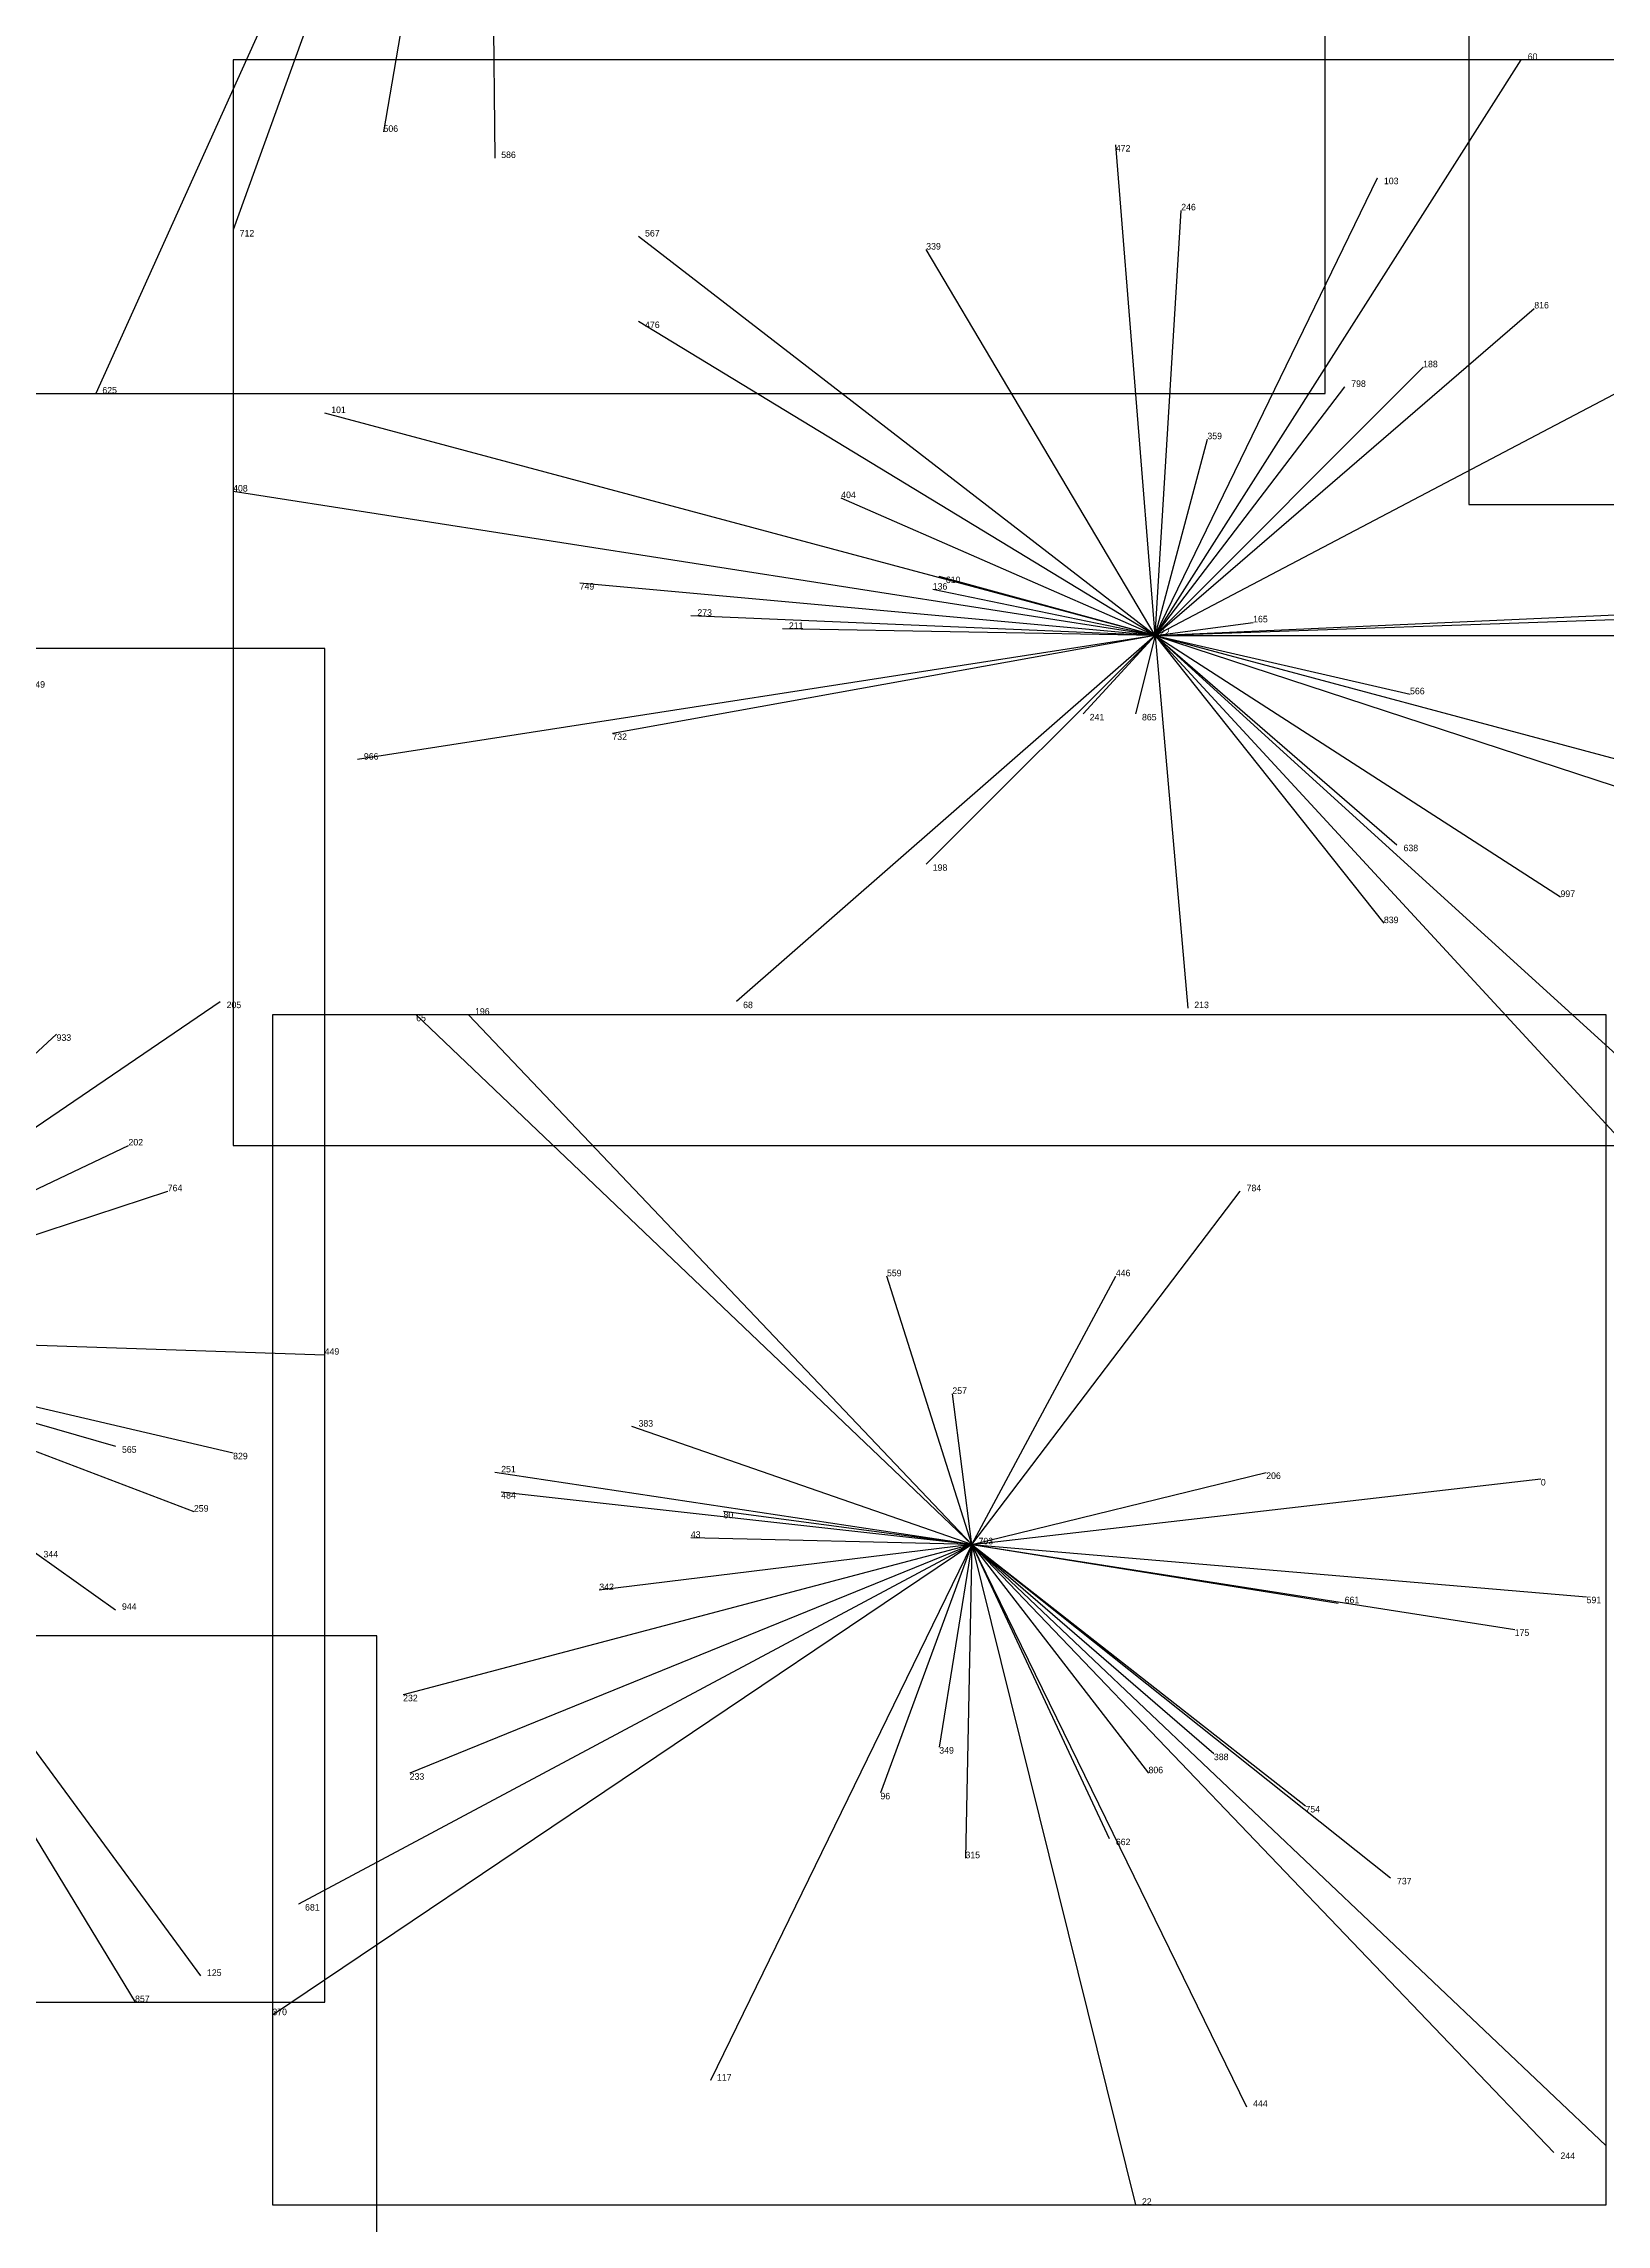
# Model space of a CAD drawing. Extents: x 0 to 1, y 0 to 1.
# Drawn here: x 0.516 to 0.755, y 0.266 to 0.5995 of the extents above; entities that cross this region are included whole.
import ezdxf

# ---------------------------------------------------------------- set-up
doc = ezdxf.new("R2010")
doc.units = 0
for name, color, linetype in [('CLIENTS', 7, 'Continuous'), ('FACILITIES', 7, 'Continuous'), ('FACILITIES_LINES', 7, 'Continuous'), ('MIN_MAX_BOXES', 7, 'Continuous'), ('NORMALS', 7, 'Continuous'), ('SOURCE_POINTS', 7, 'Continuous'), ('TEXT', 7, 'Continuous')]:
    doc.layers.add(name, color=color, linetype=linetype)

# ---------------------------------------------------------------- blocks, each defined once
blk = doc.blocks.new('POINT_DISPLAY')
blk.add_line((0, 0), (0, 0))

msp = doc.modelspace()

# ---------------------------------------------------------------- linework, layer by layer
at = {"layer": 'FACILITIES_LINES'}
for p, q in [((0.584, 0.679), (0.524, 0.546)), ((0.584, 0.679), (0.545, 0.571)), ((0.584, 0.679), (0.568, 0.586)), ((0.584, 0.679), (0.585, 0.582)), ((0.686, 0.509), (0.742, 0.597)), ((0.686, 0.509), (0.68, 0.584)), ((0.686, 0.509), (0.72, 0.579)), ((0.686, 0.509), (0.69, 0.574)), ((0.686, 0.509), (0.607, 0.57)), ((0.686, 0.509), (0.651, 0.568)), ((0.686, 0.509), (0.607, 0.557)), ((0.686, 0.509), (0.783, 0.56)), ((0.686, 0.509), (0.744, 0.559)), ((0.686, 0.509), (0.727, 0.55)), ((0.686, 0.509), (0.715, 0.547)), ((0.686, 0.509), (0.559, 0.543)), ((0.686, 0.509), (0.694, 0.539)), ((0.686, 0.509), (0.545, 0.531)), ((0.686, 0.509), (0.638, 0.53)), ((0.686, 0.509), (0.598, 0.517)), ((0.686, 0.509), (0.653, 0.518)), ((0.686, 0.509), (0.652, 0.516)), ((0.686, 0.509), (0.615, 0.512)), ((0.686, 0.509), (0.801, 0.513)), ((0.686, 0.509), (0.775, 0.513)), ((0.686, 0.509), (0.701, 0.511)), ((0.686, 0.509), (0.564, 0.49)), ((0.686, 0.509), (0.603, 0.494)), ((0.686, 0.509), (0.622, 0.453)), ((0.686, 0.509), (0.629, 0.51)), ((0.686, 0.509), (0.651, 0.474)), ((0.686, 0.509), (0.675, 0.497)), ((0.686, 0.509), (0.683, 0.497)), ((0.686, 0.509), (0.763, 0.439)), ((0.686, 0.509), (0.758, 0.431)), ((0.686, 0.509), (0.691, 0.452)), ((0.686, 0.509), (0.725, 0.5)), ((0.686, 0.509), (0.723, 0.477)), ((0.686, 0.509), (0.721, 0.465)), ((0.686, 0.509), (0.798, 0.479)), ((0.686, 0.509), (0.799, 0.472)), ((0.686, 0.509), (0.821, 0.509)), ((0.686, 0.509), (0.748, 0.469)), ((0.468, 0.402), (0.543, 0.453)), ((0.658, 0.37), (0.573, 0.451)), ((0.658, 0.37), (0.581, 0.451)), ((0.468, 0.402), (0.518, 0.448)), ((0.468, 0.402), (0.529, 0.431)), ((0.468, 0.402), (0.535, 0.424)), ((0.658, 0.37), (0.699, 0.424)), ((0.658, 0.37), (0.645, 0.411)), ((0.658, 0.37), (0.68, 0.411)), ((0.468, 0.402), (0.54, 0.304)), ((0.468, 0.402), (0.539, 0.375)), ((0.468, 0.402), (0.559, 0.399)), ((0.468, 0.402), (0.527, 0.385)), ((0.468, 0.402), (0.545, 0.384)), ((0.468, 0.402), (0.53, 0.3)), ((0.468, 0.402), (0.527, 0.36)), ((0.658, 0.37), (0.655, 0.393)), ((0.658, 0.37), (0.606, 0.388)), ((0.658, 0.37), (0.585, 0.381)), ((0.658, 0.37), (0.703, 0.381)), ((0.658, 0.37), (0.586, 0.378)), ((0.658, 0.37), (0.745, 0.38)), ((0.658, 0.37), (0.62, 0.375)), ((0.658, 0.37), (0.615, 0.371)), ((0.658, 0.37), (0.551, 0.298)), ((0.658, 0.37), (0.555, 0.315)), ((0.658, 0.37), (0.571, 0.347)), ((0.658, 0.37), (0.572, 0.335)), ((0.658, 0.37), (0.601, 0.363)), ((0.658, 0.37), (0.618, 0.288)), ((0.658, 0.37), (0.644, 0.332)), ((0.658, 0.37), (0.653, 0.339)), ((0.658, 0.37), (0.657, 0.322)), ((0.658, 0.37), (0.683, 0.269)), ((0.658, 0.37), (0.7, 0.284)), ((0.658, 0.37), (0.741, 0.357)), ((0.658, 0.37), (0.695, 0.338)), ((0.658, 0.37), (0.752, 0.362)), ((0.658, 0.37), (0.714, 0.361)), ((0.658, 0.37), (0.679, 0.325)), ((0.658, 0.37), (0.747, 0.277)), ((0.658, 0.37), (0.755, 0.278)), ((0.658, 0.37), (0.722, 0.319)), ((0.658, 0.37), (0.709, 0.33)), ((0.658, 0.37), (0.685, 0.335))]:
    msp.add_line(p, q, dxfattribs=at)
at = {"layer": 'MIN_MAX_BOXES'}
for p, q in [((0.712, 0.546), (0.712, 0.783)), ((0.712, 0.546), (0.712, 0.783)), ((0.734, 0.76), (0.734, 0.529)), ((0.734, 0.76), (0.734, 0.529)), ((0.821, 0.597), (0.545, 0.597)), ((0.545, 0.597), (0.545, 0.431)), ((0.821, 0.597), (0.545, 0.597)), ((0.545, 0.597), (0.545, 0.431)), ((0.545, 0.597), (0.545, 0.597)), ((0.497, 0.546), (0.712, 0.546)), ((0.497, 0.546), (0.712, 0.546)), ((0.712, 0.546), (0.712, 0.546)), ((0.734, 0.529), (0.998, 0.529)), ((0.734, 0.529), (0.998, 0.529)), ((0.734, 0.529), (0.734, 0.529)), ((0.559, 0.507), (0.296, 0.507)), ((0.559, 0.507), (0.296, 0.507)), ((0.559, 0.3), (0.559, 0.507)), ((0.559, 0.3), (0.559, 0.507)), ((0.559, 0.507), (0.559, 0.507)), ((0.755, 0.451), (0.551, 0.451)), ((0.551, 0.451), (0.551, 0.269)), ((0.755, 0.451), (0.551, 0.451)), ((0.551, 0.451), (0.551, 0.269)), ((0.551, 0.451), (0.551, 0.451)), ((0.755, 0.269), (0.755, 0.451)), ((0.755, 0.269), (0.755, 0.451)), ((0.755, 0.451), (0.755, 0.451)), ((0.545, 0.431), (0.821, 0.431)), ((0.545, 0.431), (0.821, 0.431)), ((0.545, 0.431), (0.545, 0.431)), ((0.567, 0.356), (0.256, 0.356)), ((0.567, 0.356), (0.256, 0.356)), ((0.567, 0.141), (0.567, 0.356)), ((0.567, 0.141), (0.567, 0.356)), ((0.567, 0.356), (0.567, 0.356)), ((0.296, 0.3), (0.559, 0.3)), ((0.296, 0.3), (0.559, 0.3)), ((0.559, 0.3), (0.559, 0.3)), ((0.551, 0.269), (0.755, 0.269)), ((0.551, 0.269), (0.755, 0.269)), ((0.551, 0.269), (0.551, 0.269)), ((0.755, 0.269), (0.755, 0.269))]:
    msp.add_line(p, q, dxfattribs=at)
at = {"layer": 'NORMALS'}
for p, q in [((0.742, 0.597), (0.742, 0.597)), ((0.568, 0.586), (0.568, 0.586)), ((0.68, 0.584), (0.68, 0.584)), ((0.585, 0.582), (0.585, 0.582)), ((0.72, 0.579), (0.72, 0.579)), ((0.69, 0.574), (0.69, 0.574)), ((0.545, 0.571), (0.545, 0.571)), ((0.607, 0.57), (0.607, 0.57)), ((0.651, 0.568), (0.651, 0.568)), ((0.607, 0.557), (0.607, 0.557)), ((0.744, 0.559), (0.744, 0.559)), ((0.715, 0.547), (0.715, 0.547)), ((0.727, 0.55), (0.727, 0.55)), ((0.524, 0.546), (0.524, 0.546)), ((0.559, 0.543), (0.559, 0.543)), ((0.694, 0.539), (0.694, 0.539)), ((0.545, 0.531), (0.545, 0.531)), ((0.638, 0.53), (0.638, 0.53)), ((0.598, 0.517), (0.598, 0.517)), ((0.653, 0.518), (0.653, 0.518)), ((0.652, 0.516), (0.652, 0.516)), ((0.615, 0.512), (0.615, 0.512)), ((0.701, 0.511), (0.701, 0.511)), ((0.629, 0.51), (0.629, 0.51)), ((0.686, 0.509), (0.686, 0.509)), ((0.675, 0.497), (0.675, 0.497)), ((0.683, 0.497), (0.683, 0.497)), ((0.725, 0.5), (0.725, 0.5)), ((0.603, 0.494), (0.603, 0.494)), ((0.564, 0.49), (0.564, 0.49)), ((0.723, 0.477), (0.723, 0.477)), ((0.651, 0.474), (0.651, 0.474)), ((0.748, 0.469), (0.748, 0.469)), ((0.721, 0.465), (0.721, 0.465)), ((0.543, 0.453), (0.543, 0.453)), ((0.573, 0.451), (0.573, 0.451)), ((0.581, 0.451), (0.581, 0.451)), ((0.622, 0.453), (0.622, 0.453)), ((0.691, 0.452), (0.691, 0.452)), ((0.518, 0.448), (0.518, 0.448)), ((0.529, 0.431), (0.529, 0.431)), ((0.535, 0.424), (0.535, 0.424)), ((0.699, 0.424), (0.699, 0.424)), ((0.645, 0.411), (0.645, 0.411)), ((0.68, 0.411), (0.68, 0.411)), ((0.559, 0.399), (0.559, 0.399)), ((0.655, 0.393), (0.655, 0.393)), ((0.606, 0.388), (0.606, 0.388)), ((0.527, 0.385), (0.527, 0.385)), ((0.545, 0.384), (0.545, 0.384)), ((0.585, 0.381), (0.585, 0.381)), ((0.703, 0.381), (0.703, 0.381)), ((0.586, 0.378), (0.586, 0.378)), ((0.745, 0.38), (0.745, 0.38)), ((0.539, 0.375), (0.539, 0.375)), ((0.62, 0.375), (0.62, 0.375)), ((0.615, 0.371), (0.615, 0.371)), ((0.658, 0.37), (0.658, 0.37)), ((0.601, 0.363), (0.601, 0.363)), ((0.714, 0.361), (0.714, 0.361)), ((0.752, 0.362), (0.752, 0.362)), ((0.527, 0.36), (0.527, 0.36)), ((0.741, 0.357), (0.741, 0.357)), ((0.571, 0.347), (0.571, 0.347)), ((0.653, 0.339), (0.653, 0.339)), ((0.695, 0.338), (0.695, 0.338)), ((0.572, 0.335), (0.572, 0.335)), ((0.685, 0.335), (0.685, 0.335)), ((0.644, 0.332), (0.644, 0.332)), ((0.709, 0.33), (0.709, 0.33)), ((0.679, 0.325), (0.679, 0.325)), ((0.657, 0.322), (0.657, 0.322)), ((0.722, 0.319), (0.722, 0.319)), ((0.555, 0.315), (0.555, 0.315)), ((0.54, 0.304), (0.54, 0.304)), ((0.53, 0.3), (0.53, 0.3)), ((0.551, 0.298), (0.551, 0.298)), ((0.618, 0.288), (0.618, 0.288)), ((0.7, 0.284), (0.7, 0.284)), ((0.747, 0.277), (0.747, 0.277)), ((0.755, 0.278), (0.755, 0.278)), ((0.683, 0.269), (0.683, 0.269))]:
    msp.add_line(p, q, dxfattribs=at)

# ---------------------------------------------------------------- block references
at = {"layer": 'CLIENTS'}
for p in [(0.742, 0.597), (0.568, 0.586), (0.68, 0.584), (0.585, 0.582), (0.72, 0.579), (0.69, 0.574), (0.545, 0.571), (0.607, 0.57), (0.651, 0.568), (0.607, 0.557), (0.744, 0.559), (0.715, 0.547), (0.727, 0.55), (0.524, 0.546), (0.559, 0.543), (0.694, 0.539), (0.545, 0.531), (0.638, 0.53), (0.598, 0.517), (0.653, 0.518), (0.652, 0.516), (0.615, 0.512), (0.701, 0.511), (0.629, 0.51), (0.675, 0.497), (0.683, 0.497), (0.725, 0.5), (0.603, 0.494), (0.564, 0.49), (0.723, 0.477), (0.651, 0.474), (0.748, 0.469), (0.721, 0.465), (0.543, 0.453), (0.573, 0.451), (0.581, 0.451), (0.622, 0.453), (0.691, 0.452), (0.518, 0.448), (0.529, 0.431), (0.535, 0.424), (0.699, 0.424), (0.645, 0.411), (0.68, 0.411), (0.559, 0.399), (0.655, 0.393), (0.606, 0.388), (0.527, 0.385), (0.545, 0.384), (0.585, 0.381), (0.703, 0.381), (0.586, 0.378), (0.745, 0.38), (0.539, 0.375), (0.62, 0.375), (0.615, 0.371), (0.601, 0.363), (0.714, 0.361), (0.752, 0.362), (0.527, 0.36), (0.741, 0.357), (0.571, 0.347), (0.653, 0.339), (0.695, 0.338), (0.572, 0.335), (0.685, 0.335), (0.644, 0.332), (0.709, 0.33), (0.679, 0.325), (0.657, 0.322), (0.722, 0.319), (0.555, 0.315), (0.54, 0.304), (0.53, 0.3), (0.551, 0.298), (0.618, 0.288), (0.7, 0.284), (0.747, 0.277), (0.755, 0.278), (0.683, 0.269)]:
    msp.add_blockref('POINT_DISPLAY', p, dxfattribs=at)
at = {"layer": 'FACILITIES'}
for p in [(0.686, 0.509), (0.658, 0.37)]:
    msp.add_blockref('POINT_DISPLAY', p, dxfattribs=at)
at = {"layer": 'SOURCE_POINTS'}
for p in [(0.742, 0.597), (0.568, 0.586), (0.68, 0.584), (0.585, 0.582), (0.72, 0.579), (0.69, 0.574), (0.545, 0.571), (0.607, 0.57), (0.651, 0.568), (0.607, 0.557), (0.744, 0.559), (0.715, 0.547), (0.727, 0.55), (0.524, 0.546), (0.559, 0.543), (0.694, 0.539), (0.545, 0.531), (0.638, 0.53), (0.598, 0.517), (0.653, 0.518), (0.652, 0.516), (0.615, 0.512), (0.701, 0.511), (0.629, 0.51), (0.686, 0.509), (0.675, 0.497), (0.683, 0.497), (0.725, 0.5), (0.603, 0.494), (0.564, 0.49), (0.723, 0.477), (0.651, 0.474), (0.748, 0.469), (0.721, 0.465), (0.543, 0.453), (0.573, 0.451), (0.581, 0.451), (0.622, 0.453), (0.691, 0.452), (0.518, 0.448), (0.529, 0.431), (0.535, 0.424), (0.699, 0.424), (0.645, 0.411), (0.68, 0.411), (0.559, 0.399), (0.655, 0.393), (0.606, 0.388), (0.527, 0.385), (0.545, 0.384), (0.585, 0.381), (0.703, 0.381), (0.586, 0.378), (0.745, 0.38), (0.539, 0.375), (0.62, 0.375), (0.615, 0.371), (0.658, 0.37), (0.601, 0.363), (0.714, 0.361), (0.752, 0.362), (0.527, 0.36), (0.741, 0.357), (0.571, 0.347), (0.653, 0.339), (0.695, 0.338), (0.572, 0.335), (0.685, 0.335), (0.644, 0.332), (0.709, 0.33), (0.679, 0.325), (0.657, 0.322), (0.722, 0.319), (0.555, 0.315), (0.54, 0.304), (0.53, 0.3), (0.551, 0.298), (0.618, 0.288), (0.7, 0.284), (0.747, 0.277), (0.755, 0.278), (0.683, 0.269)]:
    msp.add_blockref('POINT_DISPLAY', p, dxfattribs=at)

# ---------------------------------------------------------------- texts
at = {"layer": 'TEXT'}
for s, p in [('60', (0.743, 0.597)), ('506', (0.568, 0.586)), ('472', (0.68, 0.583)), ('586', (0.586, 0.582)), ('103', (0.721, 0.578)), ('246', (0.69, 0.574)), ('712', (0.546, 0.57)), ('567', (0.608, 0.57)), ('339', (0.651, 0.568)), ('476', (0.608, 0.556)), ('816', (0.744, 0.559)), ('188', (0.727, 0.55)), ('625', (0.525, 0.546)), ('798', (0.716, 0.547)), ('101', (0.56, 0.543)), ('359', (0.694, 0.539)), ('408', (0.545, 0.531)), ('404', (0.638, 0.53)), ('749', (0.598, 0.516)), ('136', (0.652, 0.516)), ('610', (0.654, 0.517)), ('273', (0.616, 0.512)), ('211', (0.63, 0.51)), ('165', (0.701, 0.511)), ('922', (0.686, 0.509)), ('849', (0.514, 0.501)), ('566', (0.725, 0.5)), ('241', (0.676, 0.496)), ('865', (0.684, 0.496)), ('732', (0.603, 0.493)), ('966', (0.565, 0.49)), ('638', (0.724, 0.476)), ('198', (0.652, 0.473)), ('997', (0.748, 0.469)), ('839', (0.721, 0.465)), ('205', (0.544, 0.452)), ('65', (0.573, 0.45)), ('196', (0.582, 0.451)), ('68', (0.623, 0.452)), ('213', (0.692, 0.452)), ('933', (0.518, 0.447)), ('202', (0.529, 0.431)), ('764', (0.535, 0.424)), ('784', (0.7, 0.424)), ('559', (0.645, 0.411)), ('446', (0.68, 0.411)), ('449', (0.559, 0.399)), ('257', (0.655, 0.393)), ('383', (0.607, 0.388)), ('565', (0.528, 0.384)), ('829', (0.545, 0.383)), ('251', (0.586, 0.381)), ('206', (0.703, 0.38)), ('484', (0.586, 0.377)), ('0', (0.745, 0.379)), ('259', (0.539, 0.375)), ('80', (0.62, 0.374)), ('43', (0.615, 0.371)), ('703', (0.659, 0.37)), ('344', (0.516, 0.368)), ('342', (0.601, 0.363)), ('944', (0.528, 0.36)), ('661', (0.715, 0.361)), ('591', (0.752, 0.361)), ('175', (0.741, 0.356)), ('232', (0.571, 0.346)), ('349', (0.653, 0.338)), ('388', (0.695, 0.337)), ('233', (0.572, 0.334)), ('806', (0.685, 0.335)), ('96', (0.644, 0.331)), ('754', (0.709, 0.329)), ('662', (0.68, 0.324)), ('315', (0.657, 0.322)), ('737', (0.723, 0.318)), ('681', (0.556, 0.314)), ('125', (0.541, 0.304)), ('857', (0.53, 0.3)), ('370', (0.551, 0.298)), ('117', (0.619, 0.288)), ('444', (0.701, 0.284)), ('244', (0.748, 0.276)), ('22', (0.684, 0.269))]:
    msp.add_text(s, height=0.001, dxfattribs=at).set_placement(p)

doc.saveas('drawing.dxf')
